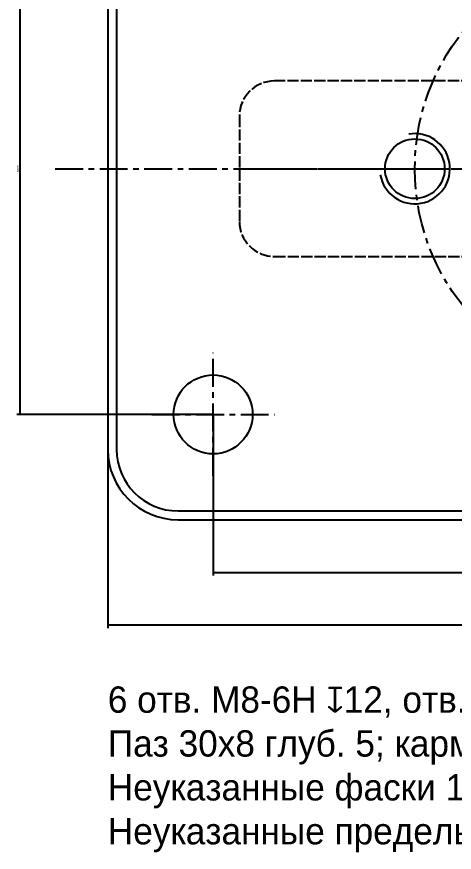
# Model space of a CAD drawing. Header units: millimetres. Extents: x -70 to 157, y -88 to 86.
# Drawn here: x -70.4 to -20.5, y -77.9 to 17.3 of the extents above; entities that cross this region are included whole.
import ezdxf

# ---------------------------------------------------------------- set-up
doc = ezdxf.new("R2010")
doc.units = ezdxf.units.MM
doc.linetypes.add('CENTER', pattern=[5.08, 3.175, -0.635, 0.635, -0.635])
doc.linetypes.add('DASHED', pattern=[1.524, 1.27, -0.254])
for name, color, linetype in [('CENTER', 3, 'CENTER'), ('DIM', 4, 'CONTINUOUS'), ('HIDDEN', 1, 'DASHED'), ('OUTLINE', 7, 'CONTINUOUS'), ('TEXT', 2, 'CONTINUOUS'), ('THIN', 8, 'CONTINUOUS')]:
    doc.layers.add(name, color=color, linetype=linetype)
doc.styles.add('OpenSansCondensed-Light', font='OpenSansCondensed-Light.ttf')
doc.dimstyles.new('EZDXF', dxfattribs={"dimtxt": 0.25, "dimasz": 0.175, "dimexe": 0.375, "dimexo": 0.125, "dimgap": 0.1, "dimtad": 1, "dimlfac": 100, "dimzin": 12, "dimdsep": 46, "dimtxsty": 'OpenSansCondensed-Light', "dimblk": 'ARCHTICK', "dimcen": 2.5, "dimazin": 3, "dimtfac": 0.5, "dimtmove": 2, "dimatfit": 3})

# ---------------------------------------------------------------- blocks, each defined once
blk = doc.blocks.new('_ARCHTICK')
at = {"color": 0, "linetype": 'BYBLOCK', "const_width": 0.15}
blk.add_lwpolyline([(-0.5, -0.5), (0.5, 0.5)], dxfattribs=at)

msp = doc.modelspace()

# ---------------------------------------------------------------- linework, layer by layer
at = {"layer": 'CENTER'}
for p, q in [((-66, 0), (66, 0)), ((-45, 0), (45, 0)), ((-48, -35), (-48, -21)), ((-55, -28), (-41, -28))]:
    msp.add_line(p, q, dxfattribs=at)
msp.add_circle((0, 0), 25, dxfattribs=at)
at = {"layer": 'HIDDEN'}
for p, q in [((41, 10), (-41, 10)), ((-45, 6), (-45, -6)), ((-41, -10), (41, -10))]:
    msp.add_line(p, q, dxfattribs=at)
for centre, start, end in [((-41, 6), 90, 180), ((-41, -6), 180, 270)]:
    msp.add_arc(centre, 4, start, end, dxfattribs=at)
at = {"layer": 'OUTLINE'}
for p, q in [((-60, 32), (-60, -32)), ((-52, -40), (52, -40))]:
    msp.add_line(p, q, dxfattribs=at)
for centre, radius in [((-25, 0), 3.4), ((-48, -28), 4.5)]:
    msp.add_circle(centre, radius, dxfattribs=at)
msp.add_arc((-52, -32), 8, 180, 270, dxfattribs=at)
at = {"layer": 'THIN'}
for p, q in [((-59, 32), (-59, -32)), ((-52, -39), (52, -39))]:
    msp.add_line(p, q, dxfattribs=at)
for centre, radius, start, end in [((-25, 0), 4, 190, 460), ((-52, -32), 7, 180, 270)]:
    msp.add_arc(centre, radius, start, end, dxfattribs=at)

# ---------------------------------------------------------------- texts
at = {"layer": 'TEXT'}
for s, p in [('6 отв. M8-6H ↧12, отв. ↧14, равномерно на %%c50', (-60, -62)), ('Паз 30x8 глуб. 5; карман 90x20 R4 глуб. 4 снизу', (-60, -67)), ('Неуказанные фаски 1x45%%d по наружному контуру', (-60, -72)), ('Неуказанные предельные отклонения размеров по ГОСТ 30893.1-m', (-60, -77))]:
    msp.add_text(s, height=3, dxfattribs=at).set_placement(p)

# ---------------------------------------------------------------- dimensions: what is measured, and where the dimension line sits
at = {"layer": 'DIM'}
msp.add_linear_dim(base=(-70, -28), p1=(-48, -28), p2=(-48, 28), angle=90, dimstyle='EZDXF', dxfattribs=at).render()
for base, p1, p2 in [((-48, -46), (-48, -28), (48, -28)), ((-60, -52), (-60, -32), (60, -32))]:
    msp.add_linear_dim(base=base, p1=p1, p2=p2, dimstyle='EZDXF', dxfattribs=at).render()

doc.saveas('drawing.dxf')
